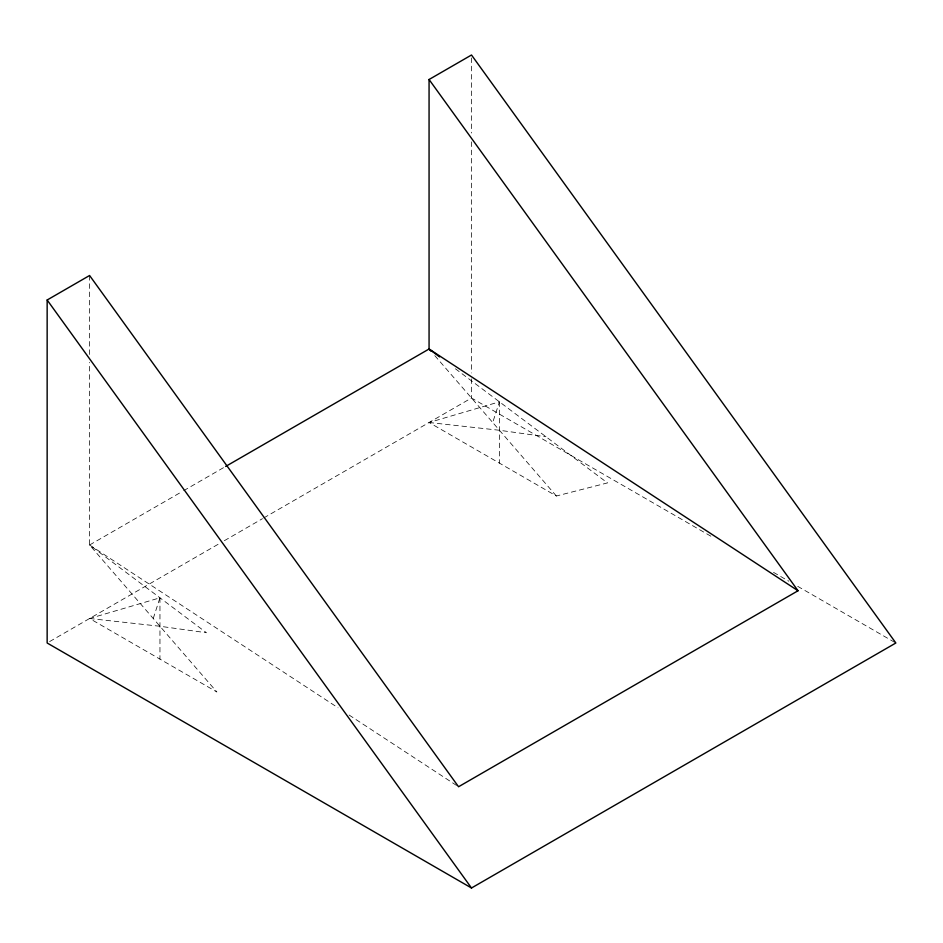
<?xml version="1.0" encoding="UTF-8"?>
<svg xmlns="http://www.w3.org/2000/svg" width="943" height="943" viewBox="0 0 943 943"><rect width="100%" height="100%" fill="white"/><g stroke="black" fill="none" stroke-linecap="round" stroke-linejoin="round"><path stroke-width="0.71" stroke-dasharray="4.71 3.54" d="M153.237 618.502L159.956 597.815L89.585 618.502L216.89 691.997L89.585 544.995L89.585 362.383M556.37 496.006L492.717 422.499L499.436 401.824L429.065 422.499L556.37 496.006L607.481 482.91L453.689 367.487M89.585 618.502L159.956 626.258L206.482 632.741L89.585 544.995L182.4 491.409M183.673 490.678L224.363 467.186M49.649 641.558L219.271 543.628M224.363 540.693L262.508 518.662M263.781 517.931L471.5 398.005L712.342 537.05M429.065 422.499L499.436 430.267L545.962 436.739M773.519 572.366L788.808 581.194M797.731 586.346L894.577 642.266M89.585 544.995L338.018 707.78M349.087 715.03L457.32 785.943M434.806 355.641L492.717 422.499M499.436 401.824L499.436 463.131M471.5 57.947L471.5 133.022M471.5 141.863L471.5 372.98M471.5 378.862L471.5 398.005M159.956 597.815L159.956 659.122M89.585 275.497L89.585 355.028"/><path stroke-width="1.41" d="M47.15 300.004L89.585 275.497L458.546 786.757L798.026 590.754L429.065 79.507L471.5 55L895.85 642.996L471.5 888L47.15 642.996L47.15 300.004L471.5 888M225.636 466.455L429.065 349.004L429.065 79.507M430.975 351.209L429.065 349.004L798.026 590.754M429.065 349.004L439.615 356.925"/></g></svg>
